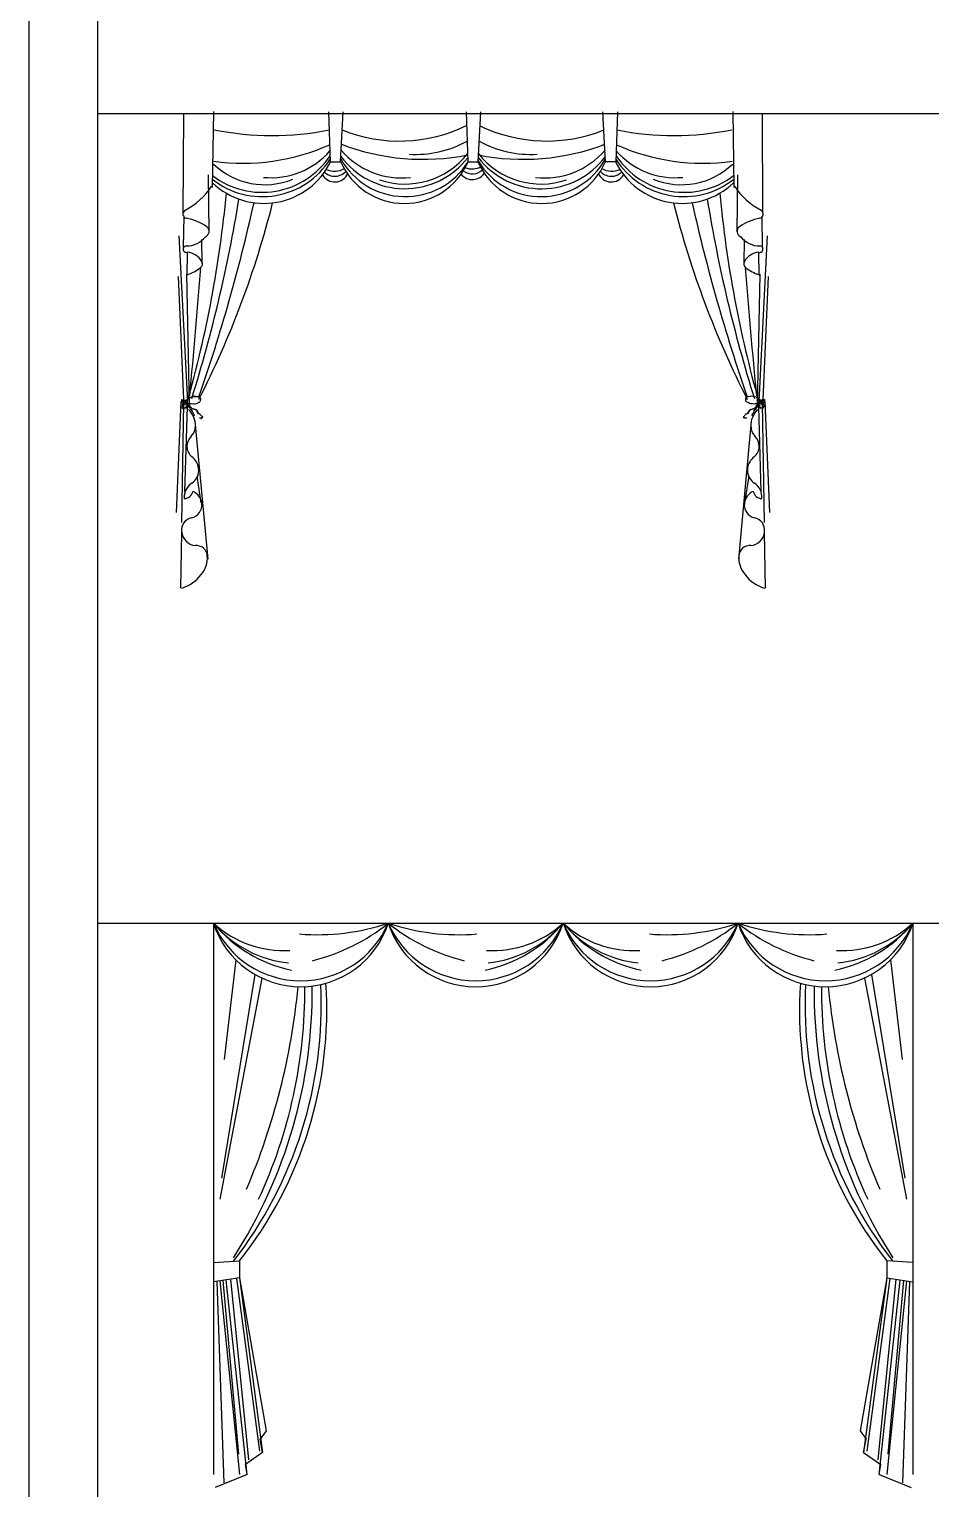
# Model space of a CAD drawing. Header units: inches. Extents: x 3.4 to 45.9, y 7.2 to 32.
# Drawn here: x 24.87 to 29.32, y 12.77 to 19.98 of the extents above; entities that cross this region are included whole.
import ezdxf

# ---------------------------------------------------------------- set-up
doc = ezdxf.new("R2010")
doc.units = ezdxf.units.IN
doc.header["$MEASUREMENT"] = 0
for name, color, linetype in [('02', 2, 'Continuous'), ('4', 4, 'Continuous'), ('kadrbm', 4, 'Continuous')]:
    doc.layers.add(name, color=color, linetype=linetype)

# ---------------------------------------------------------------- blocks, each defined once
blk = doc.blocks.new('kadrbm')
at = {"layer": 'kadrbm', "color": 4}
blk.add_lwpolyline([(0, 0), (0, 24.7972), (21, 24.7972), (21, 0), (0, 0)], close=True, dxfattribs=at)
blk.add_lwpolyline([(20.6631, 0.3257), (20.6631, 24.4603), (0.3369, 24.4603), (0.3369, 0.3257), (20.6631, 0.3257)], dxfattribs=at)

msp = doc.modelspace()

# ---------------------------------------------------------------- linework, layer by layer
at = {"layer": '02'}
for p, q in [((25.6276, 19.0704), (25.63, 19.5622)), ((25.7769, 19.5718), (25.7708, 19.1973)), ((26.3452, 19.5706), (26.3539, 19.3238)), ((26.4044, 19.3238), (26.4174, 19.5706)), ((27.0245, 19.5706), (27.0332, 19.3238)), ((27.0837, 19.3238), (27.0967, 19.5706)), ((27.714, 19.3238), (27.701, 19.5706)), ((27.7732, 19.5706), (27.7645, 19.3238)), ((28.3416, 19.5718), (28.3476, 19.1973)), ((28.4908, 19.0704), (28.4885, 19.5622)), ((25.755, 18.9785), (25.7515, 19.2591)), ((26.3539, 19.3238), (26.4044, 19.3238)), ((27.0332, 19.3238), (27.0837, 19.3238)), ((27.7645, 19.3238), (27.714, 19.3238)), ((28.3634, 18.9785), (28.367, 19.2591)), ((25.6288, 18.9006), (25.6311, 19.0551)), ((28.4897, 18.9006), (28.4873, 19.0551)), ((25.6061, 18.9576), (25.6484, 18.1397)), ((25.7208, 18.8216), (25.7184, 18.9395)), ((28.3976, 18.8216), (28.4, 18.9395)), ((28.5123, 18.9576), (28.4701, 18.1397)), ((25.6465, 18.7662), (25.6477, 18.8723)), ((28.472, 18.7662), (28.4708, 18.8723)), ((25.6018, 18.7566), (25.6278, 18.149)), ((25.6431, 18.7684), (25.6562, 18.124)), ((28.4753, 18.7684), (28.4622, 18.124)), ((28.5166, 18.7566), (28.4906, 18.149)), ((25.5934, 17.5916), (25.6169, 18.1397)), ((25.6166, 18.1464), (25.6457, 18.1422)), ((25.6169, 18.1422), (25.6488, 18.1346)), ((25.6178, 18.1501), (25.644, 18.1456)), ((25.6178, 18.1337), (25.6471, 18.1343)), ((25.6196, 17.5418), (25.63, 18.1318)), ((25.6296, 18.1236), (25.648, 18.1323)), ((25.6353, 17.6947), (25.6484, 18.1135)), ((25.6395, 18.1163), (25.657, 18.1273)), ((25.6454, 18.1318), (25.6477, 18.1335)), ((28.4789, 18.1163), (28.4614, 18.1273)), ((28.5015, 18.1422), (28.4696, 18.1346)), ((28.4832, 17.6947), (28.4701, 18.1135)), ((28.4888, 18.1236), (28.4705, 18.1323)), ((28.473, 18.1318), (28.4708, 18.1335)), ((28.5007, 18.1337), (28.4713, 18.1343)), ((28.5018, 18.1464), (28.4727, 18.1422)), ((28.5007, 18.1501), (28.4744, 18.1456)), ((28.4989, 17.5418), (28.4884, 18.1318)), ((28.5251, 17.5916), (28.5015, 18.1397)), ((25.6727, 18.0728), (25.6714, 18.0717)), ((25.685, 18.0428), (25.7489, 17.3606)), ((25.7085, 18.0593), (25.7069, 18.057)), ((28.4334, 18.0428), (28.3696, 17.3606)), ((28.4099, 18.0593), (28.4115, 18.057)), ((28.4457, 18.0728), (28.447, 18.0717)), ((25.7164, 17.6387), (25.6955, 17.7706)), ((28.402, 17.6387), (28.423, 17.7706)), ((25.6149, 17.2182), (25.6196, 17.4921)), ((28.5035, 17.2182), (28.4989, 17.4921)), ((25.7762, 15.5622), (25.7762, 12.8378)), ((29.2322, 15.5622), (29.2322, 12.8378)), ((25.8865, 15.382), (25.8292, 14.8883)), ((29.1218, 15.382), (29.1791, 14.8883)), ((26.016, 15.2912), (25.8088, 14.1996)), ((25.9812, 15.3093), (25.8156, 14.3018)), ((28.9923, 15.2912), (29.1996, 14.1996)), ((29.0271, 15.3093), (29.1927, 14.3018)), ((25.7762, 13.886), (25.905, 13.8943)), ((25.905, 13.8943), (25.905, 13.8096)), ((29.2322, 13.886), (29.1033, 13.8943)), ((29.1033, 13.8943), (29.1033, 13.8096)), ((25.905, 13.8096), (25.7762, 13.7897)), ((25.793, 13.7923), (25.8282, 12.797)), ((25.8083, 13.7947), (25.9055, 12.8381)), ((25.8224, 13.7969), (25.9003, 12.9386)), ((25.9427, 12.8378), (25.8386, 13.7994)), ((25.8609, 13.8028), (25.9493, 12.9102)), ((25.8904, 13.8074), (26.0034, 12.954)), ((25.905, 13.8096), (26.0197, 12.9479)), ((25.905, 13.8096), (26.0369, 13.0544)), ((29.1033, 13.8096), (28.9715, 13.0544)), ((29.1033, 13.8096), (28.9886, 12.9479)), ((29.118, 13.8074), (29.005, 12.954)), ((29.1474, 13.8028), (29.0591, 12.9102)), ((29.0656, 12.8378), (29.1697, 13.7994)), ((29.2, 13.7947), (29.1029, 12.8381)), ((29.1033, 13.8096), (29.2322, 13.7897)), ((29.1859, 13.7969), (29.108, 12.9386)), ((29.2153, 13.7923), (29.1802, 12.797)), ((26.0369, 13.0544), (26.0068, 13.0124)), ((28.9715, 13.0544), (29.0015, 13.0124)), ((26.0197, 12.9479), (26.0068, 13.0124)), ((28.9886, 12.9479), (29.0015, 13.0124)), ((26.0197, 12.9479), (25.9349, 12.8881)), ((28.9886, 12.9479), (29.0734, 12.8881)), ((25.9427, 12.8378), (25.7854, 12.7735)), ((25.9427, 12.8378), (25.9349, 12.8881)), ((29.0656, 12.8378), (29.0734, 12.8881)), ((29.0656, 12.8378), (29.223, 12.7735))]:
    msp.add_line(p, q, dxfattribs=at)
for centre, radius, start, end in [((26.0663, 20.917), 1.4632, 258.74057, 281.11342), ((26.6956, 20.187), 0.7604, 248.16074, 295.83513), ((27.4229, 20.187), 0.7604, 244.29644, 291.83926), ((28.0521, 20.917), 1.4632, 258.88658, 281.25943), ((25.9258, 20.3505), 1.0335, 261.80996, 294.28733), ((26.812, 20.4692), 1.133, 249.16083, 281.19548), ((26.7717, 19.8981), 0.5379, 266.93006, 298.65205), ((27.3064, 20.4692), 1.133, 258.75712, 290.83917), ((27.3468, 19.8981), 0.5379, 241.37974, 273.06994), ((28.1926, 20.3505), 1.0335, 245.71267, 278.19004), ((26.0165, 19.5763), 0.4031, 232.73273, 326.55266), ((26.0178, 19.5486), 0.3967, 231.78379, 327.79463), ((26.0613, 19.6305), 0.3851, 264.38989, 319.00758), ((26.7241, 19.5179), 0.3659, 209.34468, 327.96946), ((26.7216, 19.5839), 0.3927, 216.47254, 322.41151), ((26.7047, 19.6353), 0.3908, 220.47792, 276.7758), ((26.724, 19.6063), 0.3921, 251.09852, 321.71395), ((27.3957, 19.5155), 0.3635, 210.88391, 330.87018), ((27.3967, 19.5829), 0.3922, 217.29154, 323.65342), ((27.3944, 19.6063), 0.3921, 218.10192, 288.90148), ((27.4137, 19.6353), 0.3908, 263.2242, 319.52208), ((28.1006, 19.5486), 0.3967, 212.20537, 308.21621), ((28.1019, 19.5763), 0.4031, 213.44734, 307.26727), ((28.0571, 19.6305), 0.3851, 220.99242, 275.61011), ((26.0261, 19.4846), 0.3662, 226.15526, 334.03776), ((26.0295, 19.5746), 0.3638, 225.95402, 292.52582), ((26.3763, 19.2944), 0.07, 209.3941, 336.26344), ((26.3761, 19.3256), 0.073, 225.75983, 319.65507), ((26.374, 19.3683), 0.0912, 243.94879, 302.63303), ((26.7198, 19.4615), 0.3433, 203.44935, 336.36381), ((27.0556, 19.306), 0.07, 217.57804, 331.00553), ((27.0554, 19.3372), 0.073, 232.38964, 316.0173), ((27.0533, 19.3799), 0.0912, 248.5992, 300.61629), ((27.3982, 19.462), 0.344, 203.71283, 336.50015), ((27.7421, 19.2944), 0.07, 203.73656, 330.6059), ((27.7423, 19.3256), 0.073, 220.34493, 314.24017), ((27.7444, 19.3683), 0.0912, 237.36697, 296.05121), ((28.0924, 19.4846), 0.3662, 205.96224, 313.84474), ((28.089, 19.5746), 0.3638, 247.47418, 314.04598), ((25.4671, 19.4034), 0.3611, 298.03187, 326.36372), ((28.6513, 19.4034), 0.3611, 213.63628, 241.96813), ((20.1916, 19.6947), 5.6732, 344.06611, 354.68253), ((18.798, 20.2987), 7.1984, 342.66421, 350.73593), ((17.382, 21.0447), 8.8075, 340.89483, 347.38835), ((21.5859, 20.2502), 4.6232, 332.97762, 345.86245), ((32.5325, 20.2502), 4.6232, 194.13755, 207.02238), ((36.7364, 21.0447), 8.8075, 192.61165, 199.10517), ((35.3204, 20.2987), 7.1984, 189.26407, 197.33579), ((33.9268, 19.6947), 5.6732, 185.31747, 195.93389), ((25.6468, 19.066), 0.0212, 118.03187, 259.46625), ((25.5966, 18.7962), 0.2532, 54.57003, 79.46625), ((28.5218, 18.7962), 0.2532, 100.53375, 125.42997), ((28.4717, 19.066), 0.0212, 280.53375, 61.96813), ((25.7272, 18.9798), 0.0279, 291.17519, 54.57003), ((28.3912, 18.9798), 0.0279, 125.42997, 248.82481), ((25.6428, 18.8923), 0.0158, 89.68906, 292.93824), ((25.6435, 19.0272), 0.1191, 269.68906, 321.93798), ((28.4749, 19.0272), 0.1191, 218.06202, 270.31094), ((28.4756, 18.8923), 0.0158, 247.06177, 90.31094), ((25.6383, 18.7848), 0.0935, 30.33308, 83.46167), ((25.6989, 18.8202), 0.0234, 307.03962, 30.33308), ((28.4196, 18.8202), 0.0234, 149.66692, 232.96038), ((28.4801, 18.7848), 0.0935, 96.53833, 149.66692), ((25.5563, 19.0091), 0.26, 290.16535, 307.03962), ((-5.7023, 21.2192), 31.5095, 354.44328, 355.5994), ((59.8207, 21.2192), 31.5095, 184.4006, 185.55672), ((28.5621, 19.0091), 0.26, 232.96038, 249.83465), ((25.6307, 18.1162), 0.0111, 194.10102, 247.40736), ((25.6386, 18.1148), 0.0196, 111.8822, 149.62615), ((25.6358, 18.1164), 0.0136, 149.62618, 194.23269), ((25.6334, 18.1168), 0.011, 170.28539, 194.10102), ((25.6386, 18.1148), 0.0168, 111.8822, 149.62615), ((25.6318, 18.1187), 0.0139, 247.40737, 271.22299), ((25.6318, 18.1187), 0.011, 247.40737, 271.22299), ((25.6317, 18.1212), 0.0136, 271.22299, 329.73721), ((25.6374, 18.1203), 0.0139, 67.40737, 112.01325), ((25.6374, 18.1203), 0.011, 67.40737, 91.22299), ((25.6305, 18.1242), 0.0196, 291.8822, 329.62617), ((25.6384, 18.1228), 0.0111, 14.10102, 67.40734), ((25.6549, 18.1435), 0.0114, 129.6348, 204.25214), ((25.6592, 18.1454), 0.0161, 204.25214, 252.11624), ((25.7411, 18.2011), 0.1181, 215.90005, 226.96525), ((25.6357, 18.1222), 0.011, 350.28539, 14.10102), ((25.6333, 18.1226), 0.0164, 329.62618, 14.14144), ((25.6839, 18.1067), 0.0568, 66.4476, 129.77494), ((25.7411, 18.2011), 0.1153, 215.90005, 226.96525), ((25.7145, 18.1494), 0.0709, 200.26277, 211.32797), ((25.5513, 18.0063), 0.139, 22.7578, 42.61584), ((25.6734, 18.1893), 0.0604, 252.11624, 275.95516), ((25.6981, 18.1395), 0.0501, 211.32797, 224.34074), ((25.7193, 18.1778), 0.0863, 226.96525, 239.97803), ((25.6963, 18.1377), 0.0491, 224.34074, 233.14737), ((25.6963, 18.1377), 0.0474, 224.34074, 233.14737), ((25.6839, 18.1067), 0.0586, 66.4476, 97.95007), ((25.7171, 18.174), 0.0791, 239.97803, 248.78466), ((25.6731, 18.1922), 0.0651, 275.95516, 300.84582), ((25.6981, 18.1503), 0.0163, 300.84582, 351.78033), ((25.7026, 18.1497), 0.0117, 351.78033, 66.4476), ((28.4158, 18.1497), 0.0117, 113.5524, 188.21967), ((28.4204, 18.1503), 0.0163, 188.21967, 239.15418), ((28.4345, 18.1067), 0.0586, 82.04993, 113.5524), ((28.4348, 18.1089), 0.0564, 50.3652, 113.44564), ((28.4454, 18.1922), 0.0633, 239.15418, 264.04484), ((28.4013, 18.174), 0.0791, 291.21534, 300.02197), ((28.4451, 18.1893), 0.0604, 264.04484, 287.88376), ((28.5671, 18.0063), 0.139, 137.38416, 157.2422), ((28.3991, 18.1778), 0.0863, 300.02197, 313.03475), ((28.4222, 18.1377), 0.0474, 306.85263, 315.65926), ((28.4222, 18.1377), 0.0491, 306.85263, 315.65926), ((28.3774, 18.2011), 0.1153, 313.03475, 324.09995), ((28.4203, 18.1395), 0.0501, 315.65926, 328.67203), ((28.3774, 18.2011), 0.1181, 313.03475, 324.09995), ((28.4592, 18.1454), 0.0161, 287.88376, 335.74786), ((28.404, 18.1494), 0.0709, 328.67203, 339.73723), ((28.4827, 18.1222), 0.0139, 165.89898, 210.27551), ((28.48, 18.1228), 0.0111, 112.59263, 165.89896), ((28.4635, 18.1435), 0.0114, 335.74787, 50.3652), ((28.4879, 18.1242), 0.0196, 210.37382, 248.11777), ((28.4827, 18.1222), 0.011, 165.89898, 189.71461), ((28.4879, 18.1242), 0.0168, 210.37382, 268.71721), ((28.481, 18.1178), 0.0136, 68.1178, 112.58621), ((28.4811, 18.1203), 0.011, 88.77701, 112.59263), ((28.4798, 18.1148), 0.0168, 30.37382, 68.11781), ((28.4867, 18.1187), 0.011, 268.77701, 292.59263), ((28.4867, 18.1187), 0.0139, 268.77701, 292.59263), ((28.4798, 18.1148), 0.0196, 30.37382, 68.11781), ((28.4877, 18.1162), 0.00829, 292.59263, 345.89898), ((28.4851, 18.1168), 0.011, 345.89898, 9.71461), ((28.4851, 18.1168), 0.0139, 345.89898, 30.47074), ((25.6595, 18.0887), 0.0121, 36.76838, 53.14737), ((25.6595, 18.0887), 0.0138, 36.76838, 53.14737), ((25.6642, 18.0922), 0.00625, 356.65279, 36.76838), ((25.6642, 18.0922), 0.00794, 356.65279, 36.76838), ((25.6814, 18.0912), 0.00924, 176.65279, 240.92875), ((25.6766, 18.0761), 0.0051, 219.98314, 292.20848), ((25.6718, 18.0746), 0.00826, 35.73893, 60.8371), ((25.6757, 18.0779), 0.00705, 292.21726, 306.94822), ((25.6674, 18.0715), 0.0136, 13.42546, 35.73893), ((25.6757, 18.0779), 0.00874, 292.21726, 306.94821), ((25.5829, 18.0196), 0.1047, 359.8379, 22.7578), ((25.6788, 18.0737), 0.00186, 306.94822, 330.15623), ((25.6788, 18.0737), 0.00355, 306.94822, 13.56848), ((25.6802, 18.0789), 0.0202, 52.40567, 68.78466), ((25.6802, 18.0789), 0.023, 52.40567, 68.78466), ((25.6862, 18.0866), 0.0104, 12.29008, 52.40567), ((25.6862, 18.0866), 0.0132, 12.29008, 52.40567), ((25.7141, 18.0927), 0.0182, 192.29008, 229.36898), ((25.7141, 18.0927), 0.0154, 192.29008, 256.39861), ((25.7133, 18.0664), 0.00849, 235.62043, 271.245), ((25.7062, 18.0618), 0.0138, 51.37621, 76.47439), ((25.7133, 18.0658), 0.0107, 271.245, 307.85455), ((25.7006, 18.0548), 0.0227, 29.06274, 51.37621), ((25.711, 18.0688), 0.0118, 307.85455, 322.58551), ((25.711, 18.0688), 0.0146, 307.85454, 322.58551), ((25.7178, 18.0635), 0.00592, 322.58551, 29.03834), ((28.4017, 18.0638), 0.00704, 150.93726, 217.43748), ((28.4075, 18.0688), 0.0146, 217.41449, 232.14545), ((28.4179, 18.0548), 0.0227, 128.62379, 150.93726), ((28.4075, 18.0688), 0.0118, 217.41449, 232.14545), ((28.4051, 18.0658), 0.00791, 232.14545, 268.755), ((28.4123, 18.0618), 0.0166, 103.52561, 128.62379), ((28.4051, 18.0664), 0.00849, 268.755, 304.37957), ((28.405, 18.0918), 0.0142, 283.52561, 347.78538), ((28.4043, 18.0927), 0.0182, 310.63102, 347.70992), ((28.4323, 18.0866), 0.0132, 127.59433, 167.70992), ((28.4323, 18.0866), 0.0104, 127.59433, 167.70992), ((28.4382, 18.0789), 0.023, 111.21534, 127.59433), ((28.4382, 18.0789), 0.0202, 111.21534, 127.59433), ((28.5355, 18.0196), 0.1047, 157.2422, 180.1621), ((28.4402, 18.0741), 0.00422, 166.57454, 233.19382), ((28.4427, 18.0779), 0.00874, 233.05178, 247.78274), ((28.451, 18.0715), 0.0136, 144.26107, 166.57454), ((28.4396, 18.0737), 0.00186, 209.84377, 233.05178), ((28.4427, 18.0779), 0.00705, 233.05178, 247.78274), ((28.4419, 18.0758), 0.00644, 247.78274, 319.99693), ((28.4466, 18.0746), 0.00826, 119.1629, 144.26107), ((28.4376, 18.0908), 0.0102, 299.1629, 3.25524), ((28.4542, 18.0922), 0.00794, 143.23162, 183.34721), ((28.4589, 18.0887), 0.0138, 126.85263, 143.23162), ((28.4542, 18.0922), 0.00625, 143.23162, 183.34721), ((28.4589, 18.0887), 0.0121, 126.85263, 143.23162), ((25.7187, 17.9171), 0.0729, 135.5027, 179.90523), ((25.6145, 18.0195), 0.0732, 315.5027, 359.8379), ((28.504, 18.0195), 0.0732, 180.1621, 224.4973), ((28.3997, 17.9171), 0.0729, 0.09478, 44.4973), ((25.7095, 17.9171), 0.0638, 179.90522, 232.40988), ((28.4089, 17.9171), 0.0638, 307.59012, 0.09477), ((25.6182, 17.7985), 0.0859, 7.60381, 52.40988), ((28.5002, 17.7985), 0.0859, 127.59012, 172.39619), ((25.6282, 17.7998), 0.0758, 303.14559, 7.60381), ((28.4903, 17.7998), 0.0758, 172.39619, 236.85441), ((25.7146, 17.6675), 0.0822, 123.14559, 184.74884), ((25.6333, 17.7029), 0.0422, 269.17182, 349.73135), ((25.6459, 17.6277), 0.0737, 6.54733, 66.86589), ((28.4726, 17.6277), 0.0737, 113.13411, 173.45267), ((28.4852, 17.7029), 0.0422, 190.26865, 270.82818), ((28.4038, 17.6675), 0.0822, 355.25116, 56.85441), ((25.6545, 17.6286), 0.065, 282.17824, 6.54733), ((28.4639, 17.6286), 0.065, 173.45267, 257.82176), ((25.6814, 17.504), 0.0626, 102.17824, 188.54225), ((28.437, 17.504), 0.0626, 351.45775, 77.82176), ((25.6945, 17.5026), 0.0753, 185.99166, 264.00218), ((28.424, 17.5026), 0.0753, 275.99782, 354.00834), ((25.6926, 17.3743), 0.0537, 2.06256, 96.43871), ((28.4258, 17.3743), 0.0537, 83.56129, 177.93744), ((25.6284, 17.3653), 0.1184, 317.51055, 5.31608), ((28.4901, 17.3653), 0.1184, 174.68392, 222.48945), ((25.5743, 17.385), 0.1729, 285.34844, 324.8082), ((28.5441, 17.385), 0.1729, 215.1918, 254.65156), ((26.2082, 15.7029), 0.4543, 198.03852, 341.96148), ((26.2082, 15.7485), 0.4705, 203.33348, 336.66652), ((26.1248, 15.9438), 0.5168, 227.58777, 273.26775), ((26.2074, 15.9285), 0.5658, 220.34481, 263.89834), ((26.3014, 15.999), 0.6831, 219.75476, 258.24491), ((26.291, 16.6101), 1.1046, 265.37671, 288.42536), ((26.0261, 16.334), 0.9863, 284.02982, 308.50735), ((27.0722, 15.7029), 0.4543, 198.03852, 341.96148), ((27.0722, 15.7485), 0.4705, 203.33348, 336.66652), ((26.9893, 16.6101), 1.1046, 251.57464, 274.62329), ((27.2542, 16.334), 0.9863, 231.49265, 255.97018), ((26.979, 15.999), 0.6831, 281.75509, 320.24524), ((27.1556, 15.9438), 0.5168, 266.73225, 312.41223), ((27.0729, 15.9285), 0.5658, 276.10166, 319.65519), ((27.9362, 15.7485), 0.4705, 203.33348, 336.66652), ((27.9362, 15.7029), 0.4543, 198.03852, 341.96148), ((27.9354, 15.9285), 0.5658, 220.34481, 263.89834), ((28.0294, 15.999), 0.6831, 219.75476, 258.24491), ((27.8528, 15.9438), 0.5168, 227.58777, 273.26775), ((28.019, 16.6101), 1.1046, 265.37671, 288.42536), ((27.7541, 16.334), 0.9863, 284.02982, 308.50735), ((28.9822, 16.334), 0.9863, 231.49265, 255.97018), ((28.7173, 16.6101), 1.1046, 251.57464, 274.62329), ((28.8002, 15.7485), 0.4705, 203.33348, 336.66652), ((28.8002, 15.7029), 0.4543, 198.03852, 341.96148), ((28.707, 15.999), 0.6831, 281.75509, 320.24524), ((28.8836, 15.9438), 0.5168, 266.73225, 312.41223), ((28.8009, 15.9285), 0.5658, 276.10166, 319.65519), ((23.8472, 15.225), 2.4173, 327.02443, 0.64089), ((24.2399, 15.1593), 2.0692, 322.24904, 2.77169), ((24.3434, 15.1329), 1.9932, 321.58132, 3.82168), ((22.8545, 15.5658), 3.355, 336.87458, 354.57694), ((23.7604, 15.2346), 2.4675, 335.16756, 0.33345), ((30.665, 15.1329), 1.9932, 176.17832, 218.41868), ((30.7684, 15.1593), 2.0692, 177.22831, 217.75096), ((31.1611, 15.225), 2.4173, 179.35911, 212.97557), ((31.248, 15.2346), 2.4675, 179.66655, 204.83244), ((32.1538, 15.5658), 3.355, 185.42306, 203.12542)]:
    msp.add_arc(centre, radius, start, end, dxfattribs=at)
at = {"layer": '4'}
for p, q in [((25.2032, 19.5622), (45.5294, 19.5622)), ((25.2032, 15.5622), (45.5294, 15.5622))]:
    msp.add_line(p, q, dxfattribs=at)

# ---------------------------------------------------------------- block references
at = {"layer": 'kadrbm'}
msp.add_blockref('kadrbm', (24.8663, 7.2365), dxfattribs=at)

doc.saveas('drawing.dxf')
